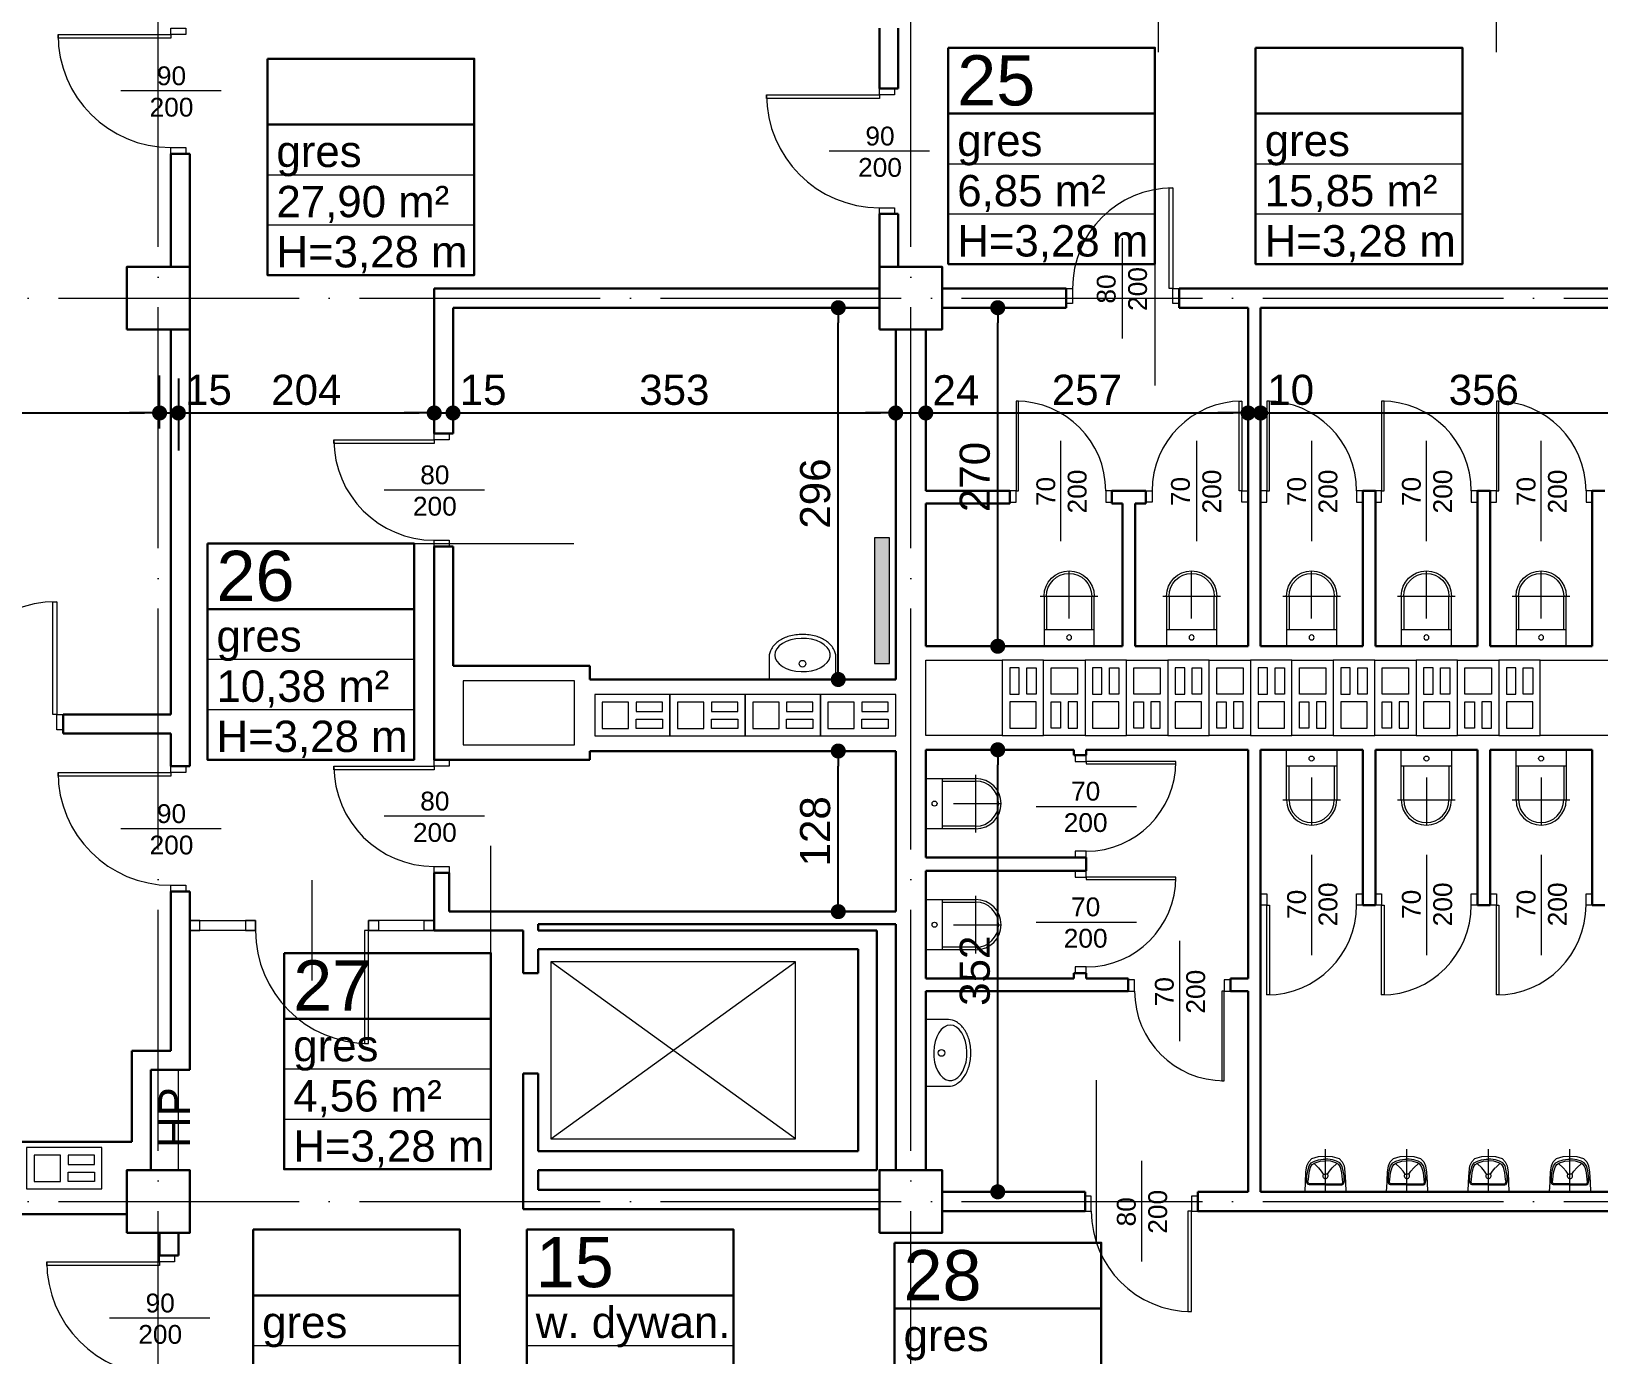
# Model space of a CAD drawing. Header units: millimetres. Extents: x 54 to 8480, y -22812 to 17434.
# Drawn here: x 2131 to 3381, y -11943 to -10889 of the extents above; entities that cross this region are included whole.
import ezdxf

# ---------------------------------------------------------------- set-up
doc = ezdxf.new("R2010")
doc.units = ezdxf.units.MM
doc.linetypes.add('ACAD_ISO04W100', pattern=[30, 24, -3, 0, -3])
doc.linetypes.add('HIDDEN', pattern=[9.525, 6.35, -3.175])
for name, color, linetype, lineweight in [('000_armatura', 7, 'Continuous', 0), ('osie', 132, 'ACAD_ISO04W100', 0), ('PLATFORMA', 7, 'Continuous', 0), ('STOLARKA', 97, 'Continuous', 0), ('tabelki', 151, 'Continuous', 0), ('wymiary', 150, 'Continuous', 0)]:
    doc.layers.add(name, color=color, linetype=linetype, lineweight=lineweight)
doc.layers.add('grzejniki', color=104, linetype='Continuous')
doc.layers.add('TABELKI PO UWAGACH', color=5, linetype='Continuous')
doc.styles.get("Standard").update_dxf_attribs({"font": 'arial.ttf'})
doc.dimstyles.new('ISO-25', dxfattribs={"dimtxt": 24, "dimasz": 12, "dimexe": 30, "dimexo": 30, "dimgap": 6, "dimtad": 1, "dimdec": 0, "dimtxsty": 'Standard', "dimblk": 'DOT', "dimcen": 2.5, "dimadec": 0, "dimazin": 0, "dimtfac": 1, "dimtdec": 0, "dimtmove": 0, "dimatfit": 3, "dimldrblk": 'DOT', "dimfxl": 1, "dimarcsym": 0})

# ---------------------------------------------------------------- blocks, each defined once
blk = doc.blocks.new('A$C13771EA7')
at = {"color": 132, "linetype": 'ACAD_ISO04W100', "lineweight": 0, "ltscale": 8}
for p, q in [((631, -2874), (631, 166)), ((1231, -2874), (1231, 166)), ((-169, -994), (3231, -994)), ((-169, -1714), (3231, -1714))]:
    blk.add_line(p, q, dxfattribs=at)
blk = doc.blocks.new('A$C72E16341')
at = {"layer": 'STOLARKA', "lineweight": 0}
blk.add_line((40.8, -40), (40.8, 40), dxfattribs=at)
for points in [[(5, 0), (7, 0), (7, 71.5), (5, 71.5)], [(0, -9), (5, -9), (5, 0), (0, 0)], [(76.5, -9), (81.5, -9), (81.5, 0), (76.5, 0)]]:
    blk.add_lwpolyline(points, close=True, dxfattribs=at)
blk.add_arc((5, 0), 71.5, 0, 90, dxfattribs=at)
at = {"layer": 'STOLARKA', "lineweight": 0, "insert": (21.2, -37.7), "char_height": 15, "width": 74.399, "attachment_point": 1, "rotation": 90}
blk.add_mtext('\\pxqc;70\\P200', dxfattribs=at)
blk = doc.blocks.new('A$C1D836454')
at = {"color": 82, "lineweight": 0}
for points in [[(0, -16.5), (60, -16.5), (60, 16.5), (0, 16.5)], [(6, -10.5), (27, -10.5), (27, 10.5), (6, 10.5)], [(33, 3), (54, 3), (54, 10.5), (33, 10.5)], [(33, -3), (54, -3), (54, -10.5), (33, -10.5)]]:
    blk.add_lwpolyline(points, close=True, dxfattribs=at)
blk = doc.blocks.new('_Dot')
at = {"color": 0, "linetype": 'ByBlock', "lineweight": -2}
blk.add_line((-0.5, 0), (-1, 0), dxfattribs=at)
at = {"color": 0, "linetype": 'ByBlock', "lineweight": 0, "const_width": 0.5}
blk.add_lwpolyline([(-0.25, 0, 1), (0.25, 0, 1)], format="xyb", close=True, dxfattribs=at)
blk = doc.blocks.new('*D612')
at = {"layer": 'Defpoints', "color": 0, "linetype": 'Continuous', "lineweight": 0}
for p in [(2233.6, -11192.9), (1641.6, -11233.3), (2233.6, -11235.3)]:
    blk.add_point(p, dxfattribs=at)
at = {"layer": 'wymiary', "color": 0, "linetype": 'Continuous', "lineweight": -2}
for p, q in [((1641.6, -11203.3), (1641.6, -11162.9)), ((2233.6, -11205.3), (2233.6, -11162.9)), ((1653.6, -11192.9), (2221.6, -11192.9))]:
    blk.add_line(p, q, dxfattribs=at)
at = {"layer": 'wymiary', "color": 0, "linetype": 'Continuous', "lineweight": -2, "xscale": 12, "yscale": 12, "zscale": 12, "rotation": 180}
blk.add_blockref('_Dot', (1641.6, -11192.9), dxfattribs=at)
at = {"layer": 'wymiary', "color": 0, "linetype": 'Continuous', "lineweight": -2, "xscale": 12, "yscale": 12, "zscale": 12}
blk.add_blockref('_Dot', (2233.6, -11192.9), dxfattribs=at)
at = {"layer": 'wymiary', "color": 0, "linetype": 'Continuous', "lineweight": 0, "insert": (1937.6, -11174.6), "char_height": 24, "attachment_point": 5}
blk.add_mtext('592', dxfattribs=at)
blk = doc.blocks.new('*D613')
at = {"layer": 'Defpoints', "color": 0, "linetype": 'Continuous', "lineweight": 0}
for p in [(2248.6, -11135.3), (2248.6, -11192.9), (2233.6, -11235.3)]:
    blk.add_point(p, dxfattribs=at)
at = {"layer": 'wymiary', "color": 0, "linetype": 'Continuous', "lineweight": -2}
for p, q in [((2233.6, -11205.3), (2233.6, -11162.9)), ((2248.6, -11165.3), (2248.6, -11222.9)), ((2221.6, -11192.9), (2209.6, -11192.9)), ((2233.6, -11192.9), (2248.6, -11192.9)), ((2260.6, -11192.9), (2272.6, -11192.9))]:
    blk.add_line(p, q, dxfattribs=at)
at = {"layer": 'wymiary', "color": 0, "linetype": 'Continuous', "lineweight": -2, "xscale": 12, "yscale": 12, "zscale": 12}
blk.add_blockref('_Dot', (2233.6, -11192.9), dxfattribs=at)
at = {"layer": 'wymiary', "color": 0, "linetype": 'Continuous', "lineweight": -2, "xscale": 12, "yscale": 12, "zscale": 12, "rotation": 180}
blk.add_blockref('_Dot', (2248.6, -11192.9), dxfattribs=at)
at = {"layer": 'wymiary', "color": 0, "linetype": 'Continuous', "lineweight": 0, "insert": (2272.6, -11174.6), "char_height": 24, "attachment_point": 5}
blk.add_mtext('15', dxfattribs=at)
blk = doc.blocks.new('*D614')
at = {"layer": 'Defpoints', "color": 0, "linetype": 'Continuous', "lineweight": 0}
for p in [(2248.6, -11135.3), (2452.6, -11192.9), (2452.6, -11192.9)]:
    blk.add_point(p, dxfattribs=at)
at = {"layer": 'wymiary', "color": 0, "linetype": 'Continuous', "lineweight": -2}
for p, q in [((2248.6, -11165.3), (2248.6, -11222.9)), ((2260.6, -11192.9), (2440.6, -11192.9))]:
    blk.add_line(p, q, dxfattribs=at)
at = {"layer": 'wymiary', "color": 0, "linetype": 'Continuous', "lineweight": -2, "xscale": 12, "yscale": 12, "zscale": 12, "rotation": 180}
blk.add_blockref('_Dot', (2248.6, -11192.9), dxfattribs=at)
at = {"layer": 'wymiary', "color": 0, "linetype": 'Continuous', "lineweight": -2, "xscale": 12, "yscale": 12, "zscale": 12}
blk.add_blockref('_Dot', (2452.6, -11192.9), dxfattribs=at)
at = {"layer": 'wymiary', "color": 0, "linetype": 'Continuous', "lineweight": 0, "insert": (2350.6, -11174.6), "char_height": 24, "attachment_point": 5}
blk.add_mtext('204', dxfattribs=at)
blk = doc.blocks.new('*D615')
at = {"layer": 'Defpoints', "color": 0, "linetype": 'Continuous', "lineweight": 0}
for p in [(2452.6, -11192.9), (2467.6, -11192.9), (2467.6, -11192.9)]:
    blk.add_point(p, dxfattribs=at)
at = {"layer": 'wymiary', "color": 0, "linetype": 'Continuous', "lineweight": -2}
for p, q in [((2440.6, -11192.9), (2428.6, -11192.9)), ((2452.6, -11192.9), (2467.6, -11192.9)), ((2479.6, -11192.9), (2491.6, -11192.9))]:
    blk.add_line(p, q, dxfattribs=at)
at = {"layer": 'wymiary', "color": 0, "linetype": 'Continuous', "lineweight": -2, "xscale": 12, "yscale": 12, "zscale": 12}
blk.add_blockref('_Dot', (2452.6, -11192.9), dxfattribs=at)
at = {"layer": 'wymiary', "color": 0, "linetype": 'Continuous', "lineweight": -2, "xscale": 12, "yscale": 12, "zscale": 12, "rotation": 180}
blk.add_blockref('_Dot', (2467.6, -11192.9), dxfattribs=at)
at = {"layer": 'wymiary', "color": 0, "linetype": 'Continuous', "lineweight": 0, "insert": (2491.6, -11174.6), "char_height": 24, "attachment_point": 5}
blk.add_mtext('15', dxfattribs=at)
blk = doc.blocks.new('*D616')
at = {"layer": 'Defpoints', "color": 0, "linetype": 'Continuous', "lineweight": 0}
for p in [(2467.6, -11192.9), (2820.6, -11192.9), (2820.6, -11192.9)]:
    blk.add_point(p, dxfattribs=at)
at = {"layer": 'wymiary', "color": 0, "linetype": 'Continuous', "lineweight": -2}
blk.add_line((2479.6, -11192.9), (2808.6, -11192.9), dxfattribs=at)
at = {"layer": 'wymiary', "color": 0, "linetype": 'Continuous', "lineweight": -2, "xscale": 12, "yscale": 12, "zscale": 12, "rotation": 180}
blk.add_blockref('_Dot', (2467.6, -11192.9), dxfattribs=at)
at = {"layer": 'wymiary', "color": 0, "linetype": 'Continuous', "lineweight": -2, "xscale": 12, "yscale": 12, "zscale": 12}
blk.add_blockref('_Dot', (2820.6, -11192.9), dxfattribs=at)
at = {"layer": 'wymiary', "color": 0, "linetype": 'Continuous', "lineweight": 0, "insert": (2644.1, -11174.6), "char_height": 24, "attachment_point": 5}
blk.add_mtext('353', dxfattribs=at)
blk = doc.blocks.new('*D617')
at = {"layer": 'Defpoints', "color": 0, "linetype": 'Continuous', "lineweight": 0}
for p in [(2820.6, -11192.9), (2844.6, -11192.9), (2844.6, -11192.9)]:
    blk.add_point(p, dxfattribs=at)
at = {"layer": 'wymiary', "color": 0, "linetype": 'Continuous', "lineweight": -2}
for p, q in [((2808.6, -11192.9), (2796.6, -11192.9)), ((2820.6, -11192.9), (2844.6, -11192.9)), ((2856.6, -11192.9), (2868.6, -11192.9))]:
    blk.add_line(p, q, dxfattribs=at)
at = {"layer": 'wymiary', "color": 0, "linetype": 'Continuous', "lineweight": -2, "xscale": 12, "yscale": 12, "zscale": 12}
blk.add_blockref('_Dot', (2820.6, -11192.9), dxfattribs=at)
at = {"layer": 'wymiary', "color": 0, "linetype": 'Continuous', "lineweight": -2, "xscale": 12, "yscale": 12, "zscale": 12, "rotation": 180}
blk.add_blockref('_Dot', (2844.6, -11192.9), dxfattribs=at)
at = {"layer": 'wymiary', "color": 0, "linetype": 'Continuous', "lineweight": 0, "insert": (2868.6, -11174.8), "char_height": 24, "attachment_point": 5}
blk.add_mtext('24', dxfattribs=at)
blk = doc.blocks.new('*D618')
at = {"layer": 'Defpoints', "color": 0, "linetype": 'Continuous', "lineweight": 0}
for p in [(2844.6, -11192.9), (3101.6, -11192.9), (3101.6, -11192.9)]:
    blk.add_point(p, dxfattribs=at)
at = {"layer": 'wymiary', "color": 0, "linetype": 'Continuous', "lineweight": -2}
blk.add_line((2856.6, -11192.9), (3089.6, -11192.9), dxfattribs=at)
at = {"layer": 'wymiary', "color": 0, "linetype": 'Continuous', "lineweight": -2, "xscale": 12, "yscale": 12, "zscale": 12, "rotation": 180}
blk.add_blockref('_Dot', (2844.6, -11192.9), dxfattribs=at)
at = {"layer": 'wymiary', "color": 0, "linetype": 'Continuous', "lineweight": -2, "xscale": 12, "yscale": 12, "zscale": 12}
blk.add_blockref('_Dot', (3101.6, -11192.9), dxfattribs=at)
at = {"layer": 'wymiary', "color": 0, "linetype": 'Continuous', "lineweight": 0, "insert": (2973.1, -11174.6), "char_height": 24, "attachment_point": 5}
blk.add_mtext('257', dxfattribs=at)
blk = doc.blocks.new('*D619')
at = {"layer": 'Defpoints', "color": 0, "linetype": 'Continuous', "lineweight": 0}
for p in [(3101.6, -11192.9), (3111.6, -11192.9), (3111.6, -11192.9)]:
    blk.add_point(p, dxfattribs=at)
at = {"layer": 'wymiary', "color": 0, "linetype": 'Continuous', "lineweight": -2}
for p, q in [((3089.6, -11192.9), (3077.6, -11192.9)), ((3101.6, -11192.9), (3111.6, -11192.9)), ((3123.6, -11192.9), (3135.6, -11192.9))]:
    blk.add_line(p, q, dxfattribs=at)
at = {"layer": 'wymiary', "color": 0, "linetype": 'Continuous', "lineweight": -2, "xscale": 12, "yscale": 12, "zscale": 12}
blk.add_blockref('_Dot', (3101.6, -11192.9), dxfattribs=at)
at = {"layer": 'wymiary', "color": 0, "linetype": 'Continuous', "lineweight": -2, "xscale": 12, "yscale": 12, "zscale": 12, "rotation": 180}
blk.add_blockref('_Dot', (3111.6, -11192.9), dxfattribs=at)
at = {"layer": 'wymiary', "color": 0, "linetype": 'Continuous', "lineweight": 0, "insert": (3135.6, -11174.6), "char_height": 24, "attachment_point": 5}
blk.add_mtext('10', dxfattribs=at)
blk = doc.blocks.new('*D620')
at = {"layer": 'Defpoints', "color": 0, "linetype": 'Continuous', "lineweight": 0}
for p in [(3111.6, -11192.9), (3467.6, -11192.9), (3467.6, -11229.3)]:
    blk.add_point(p, dxfattribs=at)
at = {"layer": 'wymiary', "color": 0, "linetype": 'Continuous', "lineweight": -2}
for p, q in [((3467.6, -11199.3), (3467.6, -11162.9)), ((3123.6, -11192.9), (3455.6, -11192.9))]:
    blk.add_line(p, q, dxfattribs=at)
at = {"layer": 'wymiary', "color": 0, "linetype": 'Continuous', "lineweight": -2, "xscale": 12, "yscale": 12, "zscale": 12, "rotation": 180}
blk.add_blockref('_Dot', (3111.6, -11192.9), dxfattribs=at)
at = {"layer": 'wymiary', "color": 0, "linetype": 'Continuous', "lineweight": -2, "xscale": 12, "yscale": 12, "zscale": 12}
blk.add_blockref('_Dot', (3467.6, -11192.9), dxfattribs=at)
at = {"layer": 'wymiary', "color": 0, "linetype": 'Continuous', "lineweight": 0, "insert": (3289.6, -11174.6), "char_height": 24, "attachment_point": 5}
blk.add_mtext('356', dxfattribs=at)
blk = doc.blocks.new('*D787')
at = {"layer": 'Defpoints', "color": 0, "linetype": 'Continuous', "lineweight": 0}
for p in [(2857.6, -11461.3), (2902, -11461.3), (2857.6, -11813.6)]:
    blk.add_point(p, dxfattribs=at)
at = {"layer": 'wymiary', "color": 0, "linetype": 'Continuous', "lineweight": -2}
for p, q in [((2887.6, -11461.3), (2932, -11461.3)), ((2902, -11801.6), (2902, -11473.3)), ((2887.6, -11813.6), (2932, -11813.6))]:
    blk.add_line(p, q, dxfattribs=at)
at = {"layer": 'wymiary', "color": 0, "linetype": 'Continuous', "lineweight": -2, "xscale": 12, "yscale": 12, "zscale": 12}
for p, rotation in [((2902, -11461.3), 90), ((2902, -11813.6), 270)]:
    blk.add_blockref('_Dot', p, dxfattribs=dict(at, rotation=rotation))
at = {"layer": 'wymiary', "color": 0, "linetype": 'Continuous', "lineweight": 0, "insert": (2883.8, -11637.4), "char_height": 24, "attachment_point": 5, "rotation": 90}
blk.add_mtext('352', dxfattribs=at)
blk = doc.blocks.new('*D788')
at = {"layer": 'Defpoints', "color": 0, "linetype": 'Continuous', "lineweight": 0}
for p in [(2857.6, -11109), (2902, -11109), (2844.6, -11378.8)]:
    blk.add_point(p, dxfattribs=at)
at = {"layer": 'wymiary', "color": 0, "linetype": 'Continuous', "lineweight": -2}
for p, q in [((2887.6, -11109), (2932, -11109)), ((2902, -11366.8), (2902, -11121)), ((2874.6, -11378.8), (2932, -11378.8))]:
    blk.add_line(p, q, dxfattribs=at)
at = {"layer": 'wymiary', "color": 0, "linetype": 'Continuous', "lineweight": -2, "xscale": 12, "yscale": 12, "zscale": 12}
for p, rotation in [((2902, -11109), 90), ((2902, -11378.8), 270)]:
    blk.add_blockref('_Dot', p, dxfattribs=dict(at, rotation=rotation))
at = {"layer": 'wymiary', "color": 0, "linetype": 'Continuous', "lineweight": 0, "insert": (2883.8, -11243.9), "char_height": 24, "attachment_point": 5, "rotation": 90}
blk.add_mtext('270', dxfattribs=at)
blk = doc.blocks.new('*D789')
at = {"layer": 'Defpoints', "color": 0, "linetype": 'Continuous', "lineweight": 0}
for p in [(2774.8, -11462.3), (2820.6, -11462.3), (2820.6, -11590.3)]:
    blk.add_point(p, dxfattribs=at)
at = {"layer": 'wymiary', "color": 0, "linetype": 'Continuous', "lineweight": -2}
for p, q in [((2790.6, -11462.3), (2744.8, -11462.3)), ((2774.8, -11578.3), (2774.8, -11474.3)), ((2790.6, -11590.3), (2744.8, -11590.3))]:
    blk.add_line(p, q, dxfattribs=at)
at = {"layer": 'wymiary', "color": 0, "linetype": 'Continuous', "lineweight": -2, "xscale": 12, "yscale": 12, "zscale": 12}
for p, rotation in [((2774.8, -11462.3), 90), ((2774.8, -11590.3), 270)]:
    blk.add_blockref('_Dot', p, dxfattribs=dict(at, rotation=rotation))
at = {"layer": 'wymiary', "color": 0, "linetype": 'Continuous', "lineweight": 0, "insert": (2756.5, -11526.3), "char_height": 24, "attachment_point": 5, "rotation": 90}
blk.add_mtext('128', dxfattribs=at)
blk = doc.blocks.new('*D790')
at = {"layer": 'Defpoints', "color": 0, "linetype": 'Continuous', "lineweight": 0}
for p in [(2774.8, -11109), (2807.6, -11109), (2820.6, -11405.3)]:
    blk.add_point(p, dxfattribs=at)
at = {"layer": 'wymiary', "color": 0, "linetype": 'Continuous', "lineweight": -2}
for p, q in [((2777.6, -11109), (2744.8, -11109)), ((2774.8, -11393.3), (2774.8, -11121)), ((2790.6, -11405.3), (2744.8, -11405.3))]:
    blk.add_line(p, q, dxfattribs=at)
at = {"layer": 'wymiary', "color": 0, "linetype": 'Continuous', "lineweight": -2, "xscale": 12, "yscale": 12, "zscale": 12}
for p, rotation in [((2774.8, -11109), 90), ((2774.8, -11405.3), 270)]:
    blk.add_blockref('_Dot', p, dxfattribs=dict(at, rotation=rotation))
at = {"layer": 'wymiary', "color": 0, "linetype": 'Continuous', "lineweight": 0, "insert": (2756.5, -11257.1), "char_height": 24, "attachment_point": 5, "rotation": 90}
blk.add_mtext('296', dxfattribs=at)
blk = doc.blocks.new('A$C508466D2')
at = {"layer": 'grzejniki', "linetype": 'Continuous', "lineweight": 0}
blk.add_hatch(color=256, dxfattribs=at).paths.add_polyline_path([(-50, -12), (50, -12), (50, 0), (-50, 0)])
blk.add_lwpolyline([(-50, -12), (50, -12), (50, 0), (-50, 0)], close=True, dxfattribs=at)
blk = doc.blocks.new('wc_1')
for p, q in [((20, 22), (20, 60)), ((43, 40), (-3, 40))]:
    blk.add_line(p, q)
for points in [[(40, 40), (40, 0), (0, 0), (0, 40)], [(2, 13), (2, 40)], [(38, 40), (38, 13)]]:
    blk.add_lwpolyline(points)
blk.add_lwpolyline([(0, 0), (0, 13), (40, 13), (40, 0)], close=True)
blk.add_circle((20, 7), 2)
for radius in [20, 18]:
    blk.add_arc((20, 40), radius, 0, 180)
blk = doc.blocks.new('A$C4F134952')
for p, q in [((0, 26.6), (-18, 26.6)), ((0, -26.6), (0, 26.6)), ((-18, -26.6), (0, -26.6))]:
    blk.add_line(p, q)
blk.add_lwpolyline([(-18, 26.6, 0.138474), (-24.4, 24.8, 0.107069), (-30.7, 18.8, 0.080452), (-34.5, 10.6, 0.068264), (-35.9, 0, 0.068264), (-34.5, -10.6, 0.080452), (-30.7, -18.8, 0.107069), (-24.4, -24.8, 0.138474), (-18, -26.6, 0.138474)], format="xyb")
at = {"flags": 128}
blk.add_lwpolyline([(-19.5, -22.2), (-17, -21.8), (-14.6, -20.6), (-12.4, -18.6), (-10.4, -16), (-8.8, -12.9), (-7.5, -9.2), (-6.7, -5.2), (-6.3, -1), (-6.4, 3.2), (-7, 7.3), (-8.1, 11.1), (-9.5, 14.5), (-11.4, 17.4), (-13.5, 19.7), (-15.8, 21.3), (-18.3, 22.1), (-20.8, 22.1), (-23.3, 21.3), (-25.6, 19.7), (-27.7, 17.4), (-29.6, 14.5), (-31, 11.1), (-32.1, 7.3), (-32.7, 3.2), (-32.8, -1), (-32.4, -5.2), (-31.6, -9.2), (-30.3, -12.9), (-28.7, -16), (-26.7, -18.6), (-24.5, -20.6), (-22.1, -21.8)], close=True, dxfattribs=at)
blk.add_circle((-12.6, 0), 2.66)
blk = doc.blocks.new('A$C098B3351')
at = {"linetype": 'HIDDEN'}
blk.add_line((0.163, 0.285), (0.163, -0.056), dxfattribs=at)
for p, q in [((0.009, 0.189), (0.005, 0.162)), ((0.014, 0.211), (0.009, 0.189)), ((0.018, 0.221), (0.014, 0.211)), ((0.014, 0.211), (0.014, 0.188)), ((0.014, 0.188), (0.014, 0.157)), ((0.014, 0.157), (0.021, 0.118)), ((0.023, 0.227), (0.018, 0.221)), ((0.032, 0.23), (0.023, 0.227)), ((0.026, 0.217), (0.023, 0.207)), ((0.023, 0.207), (0.026, 0.187)), ((0.032, 0.221), (0.026, 0.217)), ((0.026, 0.187), (0.032, 0.134)), ((0.163, 0.23), (0.032, 0.23)), ((0.163, 0.221), (0.032, 0.221)), ((0.032, 0.134), (0.043, 0.089)), ((0.147, 0.144), (0.131, 0.12)), ((0.147, 0.144), (0.163, 0.144)), ((0.163, 0.23), (0.293, 0.23)), ((0.163, 0.221), (0.293, 0.221)), ((0.178, 0.144), (0.163, 0.144)), ((0.178, 0.144), (0.194, 0.12)), ((0.293, 0.134), (0.282, 0.089)), ((0.293, 0.23), (0.302, 0.227)), ((0.293, 0.221), (0.299, 0.217)), ((0.299, 0.187), (0.293, 0.134)), ((0.299, 0.217), (0.302, 0.207)), ((0.302, 0.207), (0.299, 0.187)), ((0.302, 0.227), (0.307, 0.221)), ((0.311, 0.157), (0.304, 0.118)), ((0.307, 0.221), (0.311, 0.211)), ((0.311, 0.211), (0.311, 0.188)), ((0.311, 0.211), (0.316, 0.189)), ((0.311, 0.188), (0.311, 0.157)), ((0.316, 0.189), (0.32, 0.162)), ((0.021, 0.118), (0.031, 0.078)), ((0.031, 0.078), (0.049, 0.055)), ((0.043, 0.089), (0.057, 0.068)), ((0.049, 0.055), (0.074, 0.04)), ((0.057, 0.068), (0.079, 0.053)), ((0.108, 0.093), (0.071, 0.059)), ((0.074, 0.04), (0.107, 0.03)), ((0.079, 0.053), (0.12, 0.04)), ((0.107, 0.03), (0.144, 0.025)), ((0.131, 0.12), (0.109, 0.094)), ((0.12, 0.04), (0.163, 0.038)), ((0.144, 0.025), (0.163, 0.024)), ((0.205, 0.04), (0.163, 0.038)), ((0.181, 0.025), (0.163, 0.024)), ((0.218, 0.03), (0.181, 0.025)), ((0.194, 0.12), (0.216, 0.094)), ((0.246, 0.053), (0.205, 0.04)), ((0.217, 0.093), (0.254, 0.059)), ((0.251, 0.04), (0.218, 0.03)), ((0.268, 0.068), (0.246, 0.053)), ((0.276, 0.055), (0.251, 0.04)), ((0.282, 0.089), (0.268, 0.068)), ((0.294, 0.078), (0.276, 0.055)), ((0.304, 0.118), (0.294, 0.078))]:
    blk.add_line(p, q)
blk.add_lwpolyline([(0, 0.285), (0.325, 0.285), (0.322, 0.207), (0.318, 0.129), (0.311, 0.079), (0.296, 0.045), (0.271, 0.02), (0.217, 0.003), (0.163, 0), (0.108, 0.003), (0.054, 0.02), (0.029, 0.045), (0.014, 0.079), (0.007, 0.129), (0.003, 0.207)], close=True)
for start, end in [(90, 222.641), (317.359, 90), (317.359, 90)]:
    blk.add_arc((0.163, 0.158), 0.0214, start, end)

msp = doc.modelspace()

# ---------------------------------------------------------------- linework, layer by layer
at = {"lineweight": 30}
for p, q in [((2807.6, -10886.3), (2807.6, -10934.3)), ((2822.6, -10886.3), (2822.6, -10934.3)), ((2807.6, -10934.3), (2822.6, -10934.3)), ((2807.6, -11034.3), (2807.6, -11076.3)), ((2807.6, -11034.3), (2822.6, -11034.3)), ((2822.6, -11034.3), (2822.6, -11076.3)), ((2452.6, -11093.6), (2452.6, -11209.3)), ((2807.6, -11093.6), (2452.6, -11093.6)), ((2857.6, -11093.6), (2956.6, -11093.6)), ((2956.6, -11109), (2956.6, -11093.6)), ((3046.6, -11093.6), (3407.6, -11093.6)), ((3046.6, -11109), (3046.6, -11093.6)), ((2467.6, -11109), (2467.6, -11209.3)), ((2807.6, -11109), (2467.6, -11109)), ((2857.6, -11109), (2956.6, -11109)), ((3046.6, -11109), (3101.6, -11109)), ((3101.6, -11109), (3101.6, -11378.8)), ((3111.6, -11109), (3407.6, -11109)), ((3111.6, -11109), (3111.6, -11378.8)), ((2820.6, -11126.3), (2820.6, -11405.3)), ((2844.6, -11126.3), (2844.6, -11255)), ((2452.6, -11209.3), (2452.6, -11209.3)), ((2452.6, -11209.3), (2467.6, -11209.3)), ((2464.6, -11209.3), (2464.6, -11209.3)), ((2844.6, -11255), (2911.6, -11255)), ((2911.6, -11255), (2911.6, -11265)), ((2993.1, -11255), (3020.1, -11255)), ((2993.1, -11255), (2993.1, -11265)), ((3020.1, -11255), (3020.1, -11265)), ((3193.1, -11255), (3203.1, -11255)), ((3193.1, -11255), (3193.1, -11378.8)), ((3203.1, -11255), (3203.1, -11378.8)), ((3284.6, -11255), (3294.6, -11255)), ((3284.6, -11255), (3284.6, -11378.8)), ((3294.6, -11255), (3294.6, -11378.8)), ((3376.1, -11255), (3386.1, -11255)), ((3376.1, -11255), (3376.1, -11378.8)), ((2844.6, -11265), (2844.6, -11378.8)), ((2844.6, -11265), (2844.6, -11378.8)), ((2844.6, -11265), (2911.6, -11265)), ((2993.1, -11265), (3001.6, -11265)), ((3001.6, -11265), (3001.6, -11378.8)), ((3011.6, -11265), (3020.1, -11265)), ((3011.6, -11265), (3011.6, -11378.8)), ((2452.6, -11299.3), (2452.6, -11469.3)), ((2452.6, -11299.3), (2467.6, -11299.3)), ((2467.6, -11299.3), (2467.6, -11394.3)), ((2844.6, -11378.8), (3001.6, -11378.8)), ((3011.6, -11378.8), (3101.6, -11378.8)), ((3111.6, -11378.8), (3193.1, -11378.8)), ((3203.1, -11378.8), (3284.6, -11378.8)), ((3294.6, -11378.8), (3376.1, -11378.8)), ((2467.6, -11394.3), (2576.6, -11394.3)), ((2576.6, -11405.3), (2576.6, -11394.3)), ((2576.6, -11405.3), (2820.6, -11405.3)), ((2156.6, -11433.3), (2242.6, -11433.3)), ((2156.6, -11448.3), (2242.6, -11448.3)), ((2452.6, -11469.3), (2523.6, -11469.3)), ((2523.6, -11469.3), (2523.6, -11469.3)), ((2523.6, -11469.3), (2535.6, -11469.3)), ((2535.6, -11469.3), (2535.6, -11469.3)), ((2535.6, -11469.3), (2576.6, -11469.3)), ((2576.6, -11462.3), (2820.6, -11462.3)), ((2576.6, -11469.3), (2576.6, -11462.3)), ((2820.6, -11462.3), (2820.6, -11590.3)), ((2844.6, -11461.3), (2962.6, -11461.3)), ((2844.6, -11461.3), (2844.6, -11547.1)), ((2962.6, -11465.6), (2962.6, -11461.3)), ((2972.6, -11465.6), (2962.6, -11465.6)), ((2972.6, -11461.3), (3101.6, -11461.3)), ((2972.6, -11465.6), (2972.6, -11461.3)), ((3101.6, -11643.6), (3101.6, -11461.3)), ((3111.6, -11813.6), (3111.6, -11461.3)), ((3111.6, -11461.3), (3193.1, -11461.3)), ((3193.1, -11585.1), (3193.1, -11461.3)), ((3203.1, -11461.3), (3284.6, -11461.3)), ((3203.1, -11585.1), (3203.1, -11461.3)), ((3284.6, -11585.1), (3284.6, -11461.3)), ((3294.6, -11461.3), (3376.1, -11461.3)), ((3294.6, -11585.1), (3294.6, -11461.3)), ((3376.1, -11585.1), (3376.1, -11461.3)), ((2242.6, -11474.3), (2257.6, -11474.3)), ((2972.6, -11547.1), (2844.6, -11547.1)), ((2972.6, -11557.8), (2972.6, -11547.1)), ((2452.6, -11559.3), (2452.6, -11605.3)), ((2452.6, -11559.3), (2464.6, -11559.3)), ((2464.6, -11559.3), (2464.6, -11590.3)), ((2844.6, -11557.8), (2844.6, -11643.6)), ((2972.6, -11557.8), (2844.6, -11557.8)), ((3193.1, -11585.1), (3203.1, -11585.1)), ((3284.6, -11585.1), (3294.6, -11585.1)), ((3376.1, -11585.1), (3386.1, -11585.1)), ((2820.6, -11590.3), (2464.6, -11590.3)), ((2523.6, -11605.3), (2452.6, -11605.3)), ((2820.6, -11600.3), (2535.6, -11600.3)), ((2805.6, -11605.3), (2535.6, -11605.3)), ((2805.6, -11605.3), (2805.6, -11796.3)), ((2820.6, -11600.3), (2820.6, -11796.3)), ((2535.6, -11620.3), (2535.6, -11639.3)), ((2790.6, -11620.3), (2535.6, -11620.3)), ((2790.6, -11620.3), (2790.6, -11781.3)), ((2523.6, -11639.3), (2535.6, -11639.3)), ((2844.6, -11643.6), (2962.6, -11643.6)), ((2962.6, -11643.6), (2962.6, -11639.3)), ((2972.6, -11639.3), (2962.6, -11639.3)), ((2972.6, -11643.6), (2972.6, -11639.3)), ((2972.6, -11643.6), (3006.1, -11643.6)), ((3006.1, -11653.6), (3006.1, -11643.6)), ((3087.6, -11643.6), (3101.6, -11643.6)), ((3087.6, -11653.6), (3087.6, -11643.6)), ((2844.6, -11653.6), (2844.6, -11796.3)), ((2844.6, -11653.6), (3006.1, -11653.6)), ((3087.6, -11653.6), (3101.6, -11653.6)), ((3101.6, -11813.6), (3101.6, -11653.6)), ((2211.6, -11701.3), (2211.6, -11773.8)), ((2211.6, -11701.3), (2242.6, -11701.3)), ((2226.6, -11716.3), (2226.6, -11796.3)), ((2226.6, -11716.3), (2257.6, -11716.3)), ((2523.6, -11719.3), (2523.6, -11827.3)), ((2523.6, -11719.3), (2535.6, -11719.3)), ((2535.6, -11719.3), (2535.6, -11781.3)), ((2211.6, -11773.8), (1944.6, -11773.8)), ((2790.6, -11781.3), (2535.6, -11781.3)), ((2805.6, -11796.3), (2535.6, -11796.3)), ((2535.6, -11796.3), (2535.6, -11811.9)), ((2807.6, -11811.9), (2535.6, -11811.9)), ((2857.6, -11813.6), (2971.6, -11813.6)), ((2971.6, -11829), (2971.6, -11813.6)), ((3061.6, -11813.6), (3101.6, -11813.6)), ((3061.6, -11829), (3061.6, -11813.6)), ((3111.6, -11813.6), (3407.6, -11813.6)), ((1657.6, -11831.3), (2207.6, -11831.3)), ((2807.6, -11827.3), (2523.6, -11827.3)), ((2857.6, -11829), (2971.6, -11829)), ((3061.6, -11829), (3407.6, -11829)), ((2233.6, -11846.3), (2233.6, -11864.3)), ((2248.6, -11846.3), (2248.6, -11864.3)), ((2233.6, -11864.3), (2248.6, -11864.3))]:
    msp.add_line(p, q, dxfattribs=at)
at = {"color": 7, "lineweight": 30}
for p, q in [((2242.6, -10986.3), (2242.6, -11076.3)), ((2242.6, -10986.3), (2257.6, -10986.3)), ((2257.6, -10986.3), (2257.6, -11076.3)), ((2242.6, -11126.3), (2242.6, -11433.3)), ((2257.6, -11126.3), (2257.6, -11474.3)), ((2156.6, -11433.3), (2156.6, -11448.3)), ((2242.6, -11448.3), (2242.6, -11474.3)), ((2242.6, -11574.3), (2257.6, -11574.3)), ((2242.6, -11574.3), (2242.6, -11701.3)), ((2257.6, -11574.3), (2257.6, -11716.3)), ((2523.6, -11639.3), (2523.6, -11605.3)), ((2535.6, -11605.3), (2535.6, -11600.3))]:
    msp.add_line(p, q, dxfattribs=at)
at = {"lineweight": 0}
for p, q in [((2545.6, -11771.3), (2740.6, -11630.3)), ((2740.6, -11771.3), (2545.6, -11630.3))]:
    msp.add_line(p, q, dxfattribs=at)
at = {"lineweight": 30}
for points in [[(2207.6, -11126.3), (2257.6, -11126.3), (2257.6, -11076.3), (2207.6, -11076.3)], [(2807.6, -11126.3), (2857.6, -11126.3), (2857.6, -11076.3), (2807.6, -11076.3)], [(2807.6, -11126.3), (2857.6, -11126.3), (2857.6, -11076.3), (2807.6, -11076.3)], [(2207.6, -11846.3), (2257.6, -11846.3), (2257.6, -11796.3), (2207.6, -11796.3)], [(2807.6, -11846.3), (2857.6, -11846.3), (2857.6, -11796.3), (2807.6, -11796.3)], [(2807.6, -11846.3), (2857.6, -11846.3), (2857.6, -11796.3), (2807.6, -11796.3)]]:
    msp.add_lwpolyline(points, close=True, dxfattribs=at)
at = {"color": 82, "lineweight": 0}
for points in [[(2844.6, -11390), (2905.6, -11390), (2905.6, -11450), (2844.6, -11450)], [(3334.6, -11390), (3427.6, -11390), (3427.6, -11450), (3334.6, -11450)], [(2475.6, -11457.3), (2564.6, -11457.3), (2564.6, -11406.3), (2475.6, -11406.3)]]:
    msp.add_lwpolyline(points, close=True, dxfattribs=at)
at = {"lineweight": 0}
msp.add_lwpolyline([(2545.6, -11771.3), (2740.6, -11771.3), (2740.6, -11630.3), (2545.6, -11630.3)], close=True, dxfattribs=at)
at = {"layer": 'PLATFORMA', "color": 1, "linetype": 'Continuous', "lineweight": 0}
msp.add_lwpolyline([(2248.6, -11716.3), (2226.6, -11716.3), (2226.6, -11796.3), (2248.6, -11796.3)], close=True, dxfattribs=at)
at = {"layer": 'STOLARKA', "lineweight": 0}
for p, q in [((3030.1, -10905.3), (3030.1, -10825.3)), ((3299.6, -10905.3), (3299.6, -10825.3)), ((2282.6, -10936.3), (2202.6, -10936.3)), ((2847.6, -10984.3), (2767.6, -10984.3)), ((3001.6, -11133.6), (3001.6, -11053.6)), ((3060.8, -11295), (3060.8, -11215)), ((2492.6, -11254.3), (2412.6, -11254.3)), ((2492.6, -11514.3), (2412.6, -11514.3)), ((2282.6, -11524.3), (2202.6, -11524.3)), ((3152.3, -11545.1), (3152.3, -11625.1)), ((3243.8, -11545.1), (3243.8, -11625.1)), ((3335.3, -11545.1), (3335.3, -11625.1)), ((2355.1, -11565.3), (2355.1, -11645.3)), ((3046.8, -11613.6), (3046.8, -11693.6)), ((3016.6, -11789), (3016.6, -11869)), ((2273.6, -11914.3), (2193.6, -11914.3))]:
    msp.add_line(p, q, dxfattribs=at)
for points in [[(2242.6, -10891.3), (2242.6, -10894.3), (2152.6, -10894.3), (2152.6, -10891.3)], [(2254.6, -10886.3), (2254.6, -10891.3), (2242.6, -10891.3), (2242.6, -10886.3)], [(2819.6, -10934.3), (2819.6, -10939.3), (2807.6, -10939.3), (2807.6, -10934.3)], [(2807.6, -10939.3), (2807.6, -10942.3), (2717.6, -10942.3), (2717.6, -10939.3)], [(2254.6, -10981.3), (2254.6, -10986.3), (2242.6, -10986.3), (2242.6, -10981.3)], [(3041.6, -11093.6), (3038.6, -11093.6), (3038.6, -11013.6), (3041.6, -11013.6)], [(2819.6, -11029.3), (2819.6, -11034.3), (2807.6, -11034.3), (2807.6, -11029.3)], [(2961.6, -11105.6), (2956.6, -11105.6), (2956.6, -11093.6), (2961.6, -11093.6)], [(3046.6, -11105.6), (3041.6, -11105.6), (3041.6, -11093.6), (3046.6, -11093.6)], [(3096.6, -11255), (3094.6, -11255), (3094.6, -11183.5), (3096.6, -11183.5)], [(2464.6, -11209.3), (2464.6, -11214.3), (2452.6, -11214.3), (2452.6, -11209.3)], [(2452.6, -11214.3), (2452.6, -11217.3), (2372.6, -11217.3), (2372.6, -11214.3)], [(3025.1, -11264), (3020.1, -11264), (3020.1, -11255), (3025.1, -11255)], [(3101.6, -11264), (3096.6, -11264), (3096.6, -11255), (3101.6, -11255)], [(2464.6, -11294.3), (2464.6, -11299.3), (2452.6, -11299.3), (2452.6, -11294.3)], [(2151.6, -11433.3), (2148.6, -11433.3), (2148.6, -11343.3), (2151.6, -11343.3)], [(2156.6, -11445.3), (2151.6, -11445.3), (2151.6, -11433.3), (2156.6, -11433.3)], [(2464.6, -11469.3), (2464.6, -11474.3), (2452.6, -11474.3), (2452.6, -11469.3)], [(2242.6, -11479.3), (2242.6, -11482.3), (2152.6, -11482.3), (2152.6, -11479.3)], [(2254.6, -11474.3), (2254.6, -11479.3), (2242.6, -11479.3), (2242.6, -11474.3)], [(2452.6, -11474.3), (2452.6, -11477.3), (2372.6, -11477.3), (2372.6, -11474.3)], [(2464.6, -11554.3), (2464.6, -11559.3), (2452.6, -11559.3), (2452.6, -11554.3)], [(2254.6, -11569.3), (2254.6, -11574.3), (2242.6, -11574.3), (2242.6, -11569.3)], [(3111.6, -11576.1), (3116.6, -11576.1), (3116.6, -11585.1), (3111.6, -11585.1)], [(3116.6, -11585.1), (3118.6, -11585.1), (3118.6, -11656.6), (3116.6, -11656.6)], [(3188.1, -11576.1), (3193.1, -11576.1), (3193.1, -11585.1), (3188.1, -11585.1)], [(3203.1, -11576.1), (3208.1, -11576.1), (3208.1, -11585.1), (3203.1, -11585.1)], [(3208.1, -11585.1), (3210.1, -11585.1), (3210.1, -11656.6), (3208.1, -11656.6)], [(3279.6, -11576.1), (3284.6, -11576.1), (3284.6, -11585.1), (3279.6, -11585.1)], [(3294.6, -11576.1), (3299.6, -11576.1), (3299.6, -11585.1), (3294.6, -11585.1)], [(3299.6, -11585.1), (3301.6, -11585.1), (3301.6, -11656.6), (3299.6, -11656.6)], [(3371.1, -11576.1), (3376.1, -11576.1), (3376.1, -11585.1), (3371.1, -11585.1)], [(2257.6, -11605.3), (2265.6, -11605.3), (2265.6, -11597.3), (2257.6, -11597.3)], [(2257.6, -11597.3), (2310.1, -11597.3), (2310.1, -11605.3), (2257.6, -11605.3)], [(2302.1, -11605.3), (2310.1, -11605.3), (2310.1, -11597.3), (2302.1, -11597.3)], [(2408.1, -11605.3), (2400.1, -11605.3), (2400.1, -11597.3), (2408.1, -11597.3)], [(2452.6, -11597.3), (2400.1, -11597.3), (2400.1, -11605.3), (2452.6, -11605.3)], [(2452.6, -11605.3), (2444.6, -11605.3), (2444.6, -11597.3), (2452.6, -11597.3)], [(2400.1, -11605.3), (2397.1, -11605.3), (2397.1, -11695.3), (2400.1, -11695.3)], [(3011.1, -11644.6), (3006.1, -11644.6), (3006.1, -11653.6), (3011.1, -11653.6)], [(3087.6, -11644.6), (3082.6, -11644.6), (3082.6, -11653.6), (3087.6, -11653.6)], [(3082.6, -11653.6), (3080.6, -11653.6), (3080.6, -11725.1), (3082.6, -11725.1)], [(2976.6, -11817), (2971.6, -11817), (2971.6, -11829), (2976.6, -11829)], [(3061.6, -11817), (3056.6, -11817), (3056.6, -11829), (3061.6, -11829)], [(3056.6, -11829), (3053.6, -11829), (3053.6, -11909), (3056.6, -11909)], [(2233.6, -11869.3), (2233.6, -11872.3), (2143.6, -11872.3), (2143.6, -11869.3)], [(2245.6, -11864.3), (2245.6, -11869.3), (2233.6, -11869.3), (2233.6, -11864.3)]]:
    msp.add_lwpolyline(points, close=True, dxfattribs=at)
for centre, radius, start, end in [((2242.6, -10891.3), 90, 180, 270), ((2807.6, -10939.3), 90, 180, 270), ((3041.6, -11093.6), 80, 90, 180), ((3096.6, -11255), 71.5, 90, 180), ((2452.6, -11214.3), 80, 180, 270), ((2151.6, -11433.3), 90, 90, 180), ((2242.6, -11479.3), 90, 180, 270), ((2452.6, -11474.3), 80, 180, 270), ((3116.6, -11585.1), 71.5, 270, 0), ((3208.1, -11585.1), 71.5, 270, 0), ((3299.6, -11585.1), 71.5, 270, 0), ((2400.1, -11605.3), 90, 180, 270), ((3082.6, -11653.6), 71.5, 180, 270), ((3056.6, -11829), 80, 180, 270), ((2233.6, -11869.3), 90, 180, 270)]:
    msp.add_arc(centre, radius, start, end, dxfattribs=at)
at = {"layer": 'TABELKI PO UWAGACH', "color": 30, "linetype": 'Continuous', "lineweight": 30}
for p, q in [((2862.5, -10954.3), (3027.3, -10954.3)), ((3107.6, -10954.3), (3272.5, -10954.3)), ((2319.6, -10963), (2484.5, -10963)), ((2271.7, -11349.2), (2436.6, -11349.2)), ((2332.9, -11675.6), (2497.8, -11675.6)), ((2308.2, -11896.1), (2473.1, -11896.1)), ((2526.4, -11896.1), (2691.3, -11896.1)), ((2819.6, -11906.5), (2984.5, -11906.5))]:
    msp.add_line(p, q, dxfattribs=at)
at = {"layer": 'TABELKI PO UWAGACH', "color": 30, "linetype": 'Continuous', "lineweight": 0}
for p, q in [((2862.5, -10994.3), (3027.3, -10994.3)), ((3107.6, -10994.3), (3272.5, -10994.3)), ((2319.6, -11003), (2484.5, -11003)), ((2862.5, -11034.3), (3027.3, -11034.3)), ((3107.6, -11034.3), (3272.5, -11034.3)), ((2319.6, -11043), (2484.5, -11043)), ((3027.3, -11074.3), (3027.3, -11171)), ((2436.6, -11296.8), (2564, -11296.8)), ((2271.7, -11389.2), (2436.6, -11389.2)), ((2271.7, -11429.2), (2436.6, -11429.2)), ((2497.8, -11623.3), (2497.8, -11537.9)), ((2332.9, -11715.6), (2497.8, -11715.6)), ((2980.7, -11854.2), (2980.7, -11724.6)), ((2332.9, -11755.6), (2497.8, -11755.6)), ((2308.2, -11936.1), (2473.1, -11936.1)), ((2526.4, -11936.1), (2691.3, -11936.1))]:
    msp.add_line(p, q, dxfattribs=at)
at = {"layer": 'TABELKI PO UWAGACH', "color": 30, "linetype": 'Continuous', "lineweight": 30}
for points in [[(2319.6, -10910.6), (2484.5, -10910.6), (2484.5, -11083), (2319.6, -11083)], [(2862.5, -10901.9), (3027.3, -10901.9), (3027.3, -11074.3), (2862.5, -11074.3)], [(3107.6, -10901.9), (3272.5, -10901.9), (3272.5, -11074.3), (3107.6, -11074.3)], [(2271.7, -11296.8), (2436.6, -11296.8), (2436.6, -11469.2), (2271.7, -11469.2)], [(2332.9, -11623.3), (2497.8, -11623.3), (2497.8, -11795.6), (2332.9, -11795.6)], [(2308.2, -11843.7), (2473.1, -11843.7), (2473.1, -12016.1), (2308.2, -12016.1)], [(2526.4, -11843.7), (2691.3, -11843.7), (2691.3, -12016.1), (2526.4, -12016.1)], [(2819.6, -11854.2), (2984.5, -11854.2), (2984.5, -12026.5), (2819.6, -12026.5)]]:
    msp.add_lwpolyline(points, close=True, dxfattribs=at)

# ---------------------------------------------------------------- block references
at = {"lineweight": 30}
for p in [(2911.6, -11255), (3111.6, -11255), (3203.1, -11255), (3294.6, -11255)]:
    msp.add_blockref('A$C72E16341', p, dxfattribs=at)
at = {"color": 7, "lineweight": 30, "rotation": 90}
for p in [(2922.1, -11450), (2988.1, -11450), (3054.1, -11450), (3120.1, -11450), (3186.1, -11450), (3252.1, -11450), (3318.1, -11450)]:
    msp.add_blockref('A$C1D836454', p, dxfattribs=at)
at = {"color": 7, "lineweight": 30, "xscale": -1, "rotation": 90}
for p in [(2955.1, -11390), (3021.1, -11390), (3087.1, -11390), (3153.1, -11390), (3219.1, -11390), (3285.1, -11390)]:
    msp.add_blockref('A$C1D836454', p, dxfattribs=at)
at = {"color": 7, "lineweight": 30}
for p in [(2580.6, -11433.8), (2640.6, -11433.8), (2700.6, -11433.8), (2760.6, -11433.8), (2127.6, -11794.8)]:
    msp.add_blockref('A$C1D836454', p, dxfattribs=at)
at = {"lineweight": 30, "rotation": 270}
for p in [(2972.6, -11465.6), (2972.6, -11557.8)]:
    msp.add_blockref('A$C72E16341', p, dxfattribs=at)
at = {"layer": '000_armatura', "xscale": -1}
for p in [(2978.9, -11378.8), (3076.6, -11378.8), (3172.3, -11378.8), (3263.8, -11378.8), (3355.3, -11378.8)]:
    msp.add_blockref('wc_1', p, dxfattribs=at)
at = {"layer": '000_armatura'}
for name, p, rotation in [('A$C4F134952', (2746.3, -11405.3), 270), ('wc_1', (3172.3, -11461.3), 180), ('wc_1', (3263.8, -11461.3), 180), ('wc_1', (3355.3, -11461.3), 180), ('wc_1', (2844.6, -11484.2), 270), ('wc_1', (2844.6, -11580.7), 270), ('A$C4F134952', (2844.6, -11702.9), 180)]:
    msp.add_blockref(name, p, dxfattribs=dict(at, rotation=rotation))
at = {"layer": '000_armatura', "xscale": 100, "yscale": 100, "zscale": 100, "rotation": 180}
for p in [(3179.6, -11785.1), (3244.6, -11785.1), (3309.6, -11785.1), (3374.6, -11785.1)]:
    msp.add_blockref('A$C098B3351', p, dxfattribs=at)
at = {"layer": 'grzejniki', "linetype": 'Continuous', "lineweight": 0, "rotation": 90}
msp.add_blockref('A$C508466D2', (2803.6, -11342.5), dxfattribs=at)
at = {"layer": 'osie', "lineweight": 30}
msp.add_blockref('A$C13771EA7', (1601.6, -10107.3), dxfattribs=at)

# ---------------------------------------------------------------- texts
at = {"layer": 'STOLARKA', "lineweight": 0, "char_height": 15, "width": 74.399, "attachment_point": 3}
for s, insert in [('\\pxqc;90\\P200', (2280.3, -10916.7)), ('\\pxqc;90\\P200', (2845.3, -10964.7)), ('\\pxqc;80\\P200', (2490.3, -11234.7)), ('\\pxqc;80\\P200', (2490.3, -11494.7)), ('\\pxqc;90\\P200', (2280.3, -11504.7)), ('\\pxqc;90\\P200', (2271.3, -11894.7))]:
    msp.add_mtext(s, dxfattribs=dict(at, insert=insert))
at = {"layer": 'STOLARKA', "lineweight": 0, "char_height": 15, "width": 74.399, "rotation": 90}
for s, insert, attachment_point in [('\\pxqc;80\\P200', (3021.2, -11131.3), 7), ('\\pxqc;70\\P200', (3080.4, -11292.7), 7), ('\\pxqc;70\\P200', (3132.8, -11547.3), 3), ('\\pxqc;70\\P200', (3224.3, -11547.3), 3), ('\\pxqc;70\\P200', (3315.8, -11547.3), 3), ('\\pxqc;70\\P200', (3027.3, -11691.3), 1), ('\\pxqc;80\\P200', (2997, -11866.7), 1)]:
    msp.add_mtext(s, dxfattribs=dict(at, insert=insert, attachment_point=attachment_point))
at = {"layer": 'tabelki', "color": 5, "linetype": 'Continuous', "lineweight": 0, "attachment_point": 1}
for s, insert, char_height, width in [('\\pxql;25', (2869.7, -10907.8), 40, 47.056), ('\\pxql;gres', (2869.7, -10963.2), 25, 194.396), ('\\pxql;gres', (3114.9, -10963.2), 25, 194.396), ('\\pxql;gres', (2326.8, -10971.9), 25, 194.396), ('\\pxql;6,85 m²', (2869.7, -11003.2), 25, 160.906), ('\\pxql;15,85 m²', (3114.9, -11003.2), 25, 160.906), ('\\pxql;27,90 m²', (2326.8, -11011.9), 25, 160.906), ('\\pxql;H=3,28 m', (2869.7, -11043.2), 25, 182.523), ('\\pxql;H=3,28 m', (3114.9, -11043.2), 25, 182.523), ('\\pxql;H=3,28 m', (2326.8, -11051.9), 25, 182.523), ('\\pxql;26', (2279, -11302.7), 40, 47.056), ('\\pxql;gres', (2279, -11358.1), 25, 194.396), ('\\pxql;10,38 m²', (2279, -11398.1), 25, 160.906), ('\\pxql;H=3,28 m', (2279, -11438.1), 25, 182.523), ('\\pxql;27', (2340.2, -11629.1), 40, 47.056), ('\\pxql;gres', (2340.2, -11684.6), 25, 194.396), ('\\pxql;4,56 m²', (2340.2, -11724.6), 25, 160.906), ('\\pxql;H=3,28 m', (2340.2, -11764.6), 25, 182.523), ('\\pxql;15', (2533.6, -11849.6), 40, 47.056), ('\\pxql;28', (2826.9, -11860), 40, 47.056), ('\\pxql;gres', (2315.4, -11905), 25, 194.396), ('\\pxql;w. dywan.', (2533.6, -11905), 25, 194.396), ('\\pxql;gres', (2826.9, -11915.5), 25, 194.396)]:
    msp.add_mtext(s, dxfattribs=dict(at, insert=insert, char_height=char_height, width=width))
at = {"layer": 'tabelki', "color": 5, "linetype": 'Continuous', "lineweight": 0, "insert": (2232.8, -11778.7), "char_height": 25, "width": 194.396, "attachment_point": 1, "rotation": 90}
msp.add_mtext('\\pxql;{\\C1;HP}', dxfattribs=at)

# ---------------------------------------------------------------- dimensions: what is measured, and where the dimension line sits
at = {"layer": 'wymiary', "linetype": 'Continuous', "lineweight": 0}
for base, p1, p2, picture, middle in [((2774.8, -11109), (2820.6, -11405.3), (2807.6, -11109), '*D790', (2756.5, -11257.1)), ((2902, -11109), (2844.6, -11378.8), (2857.6, -11109), '*D788', (2883.8, -11243.9)), ((2774.8, -11462.3), (2820.6, -11590.3), (2820.6, -11462.3), '*D789', (2756.5, -11526.3)), ((2902, -11461.3), (2857.6, -11813.6), (2857.6, -11461.3), '*D787', (2883.8, -11637.4))]:
    dim = msp.add_linear_dim(base=base, p1=p1, p2=p2, angle=90, dimstyle='ISO-25', dxfattribs=at)
    dim.commit()
    dim.dimension.update_dxf_attribs({"geometry": picture, "text_midpoint": middle})
for base, p1, p2, picture, middle in [((2248.6, -11192.9), (2233.6, -11235.3), (2248.6, -11135.3), '*D613', (2272.6, -11192.9)), ((2467.6, -11192.9), (2452.6, -11192.9), (2467.6, -11192.9), '*D615', (2491.6, -11192.9)), ((2844.6, -11192.9), (2820.6, -11192.9), (2844.6, -11192.9), '*D617', (2868.6, -11192.9)), ((3111.6, -11192.9), (3101.6, -11192.9), (3111.6, -11192.9), '*D619', (3135.6, -11192.9))]:
    dim = msp.add_linear_dim(base=base, p1=p1, p2=p2, dimstyle='ISO-25', override={"dimtmove": 1}, dxfattribs=at)
    dim.commit()
    dim.dimension.update_dxf_attribs({"geometry": picture, "text_midpoint": middle, "dimtype": 160})
for base, p1, p2, picture, middle in [((2452.6, -11192.9), (2248.6, -11135.3), (2452.6, -11192.9), '*D614', (2350.6, -11174.6)), ((2820.6, -11192.9), (2467.6, -11192.9), (2820.6, -11192.9), '*D616', (2644.1, -11174.6)), ((3101.6, -11192.9), (2844.6, -11192.9), (3101.6, -11192.9), '*D618', (2973.1, -11174.6)), ((3467.6, -11192.9), (3111.6, -11192.9), (3467.6, -11229.3), '*D620', (3289.6, -11174.6))]:
    dim = msp.add_linear_dim(base=base, p1=p1, p2=p2, dimstyle='ISO-25', override={"dimtmove": 1}, dxfattribs=at)
    dim.commit()
    dim.dimension.update_dxf_attribs({"geometry": picture, "text_midpoint": middle})
dim = msp.add_linear_dim(base=(2233.6, -11192.9), p1=(1641.6, -11233.3), p2=(2233.6, -11235.3), dimstyle='ISO-25', dxfattribs=at)
dim.commit()
dim.dimension.update_dxf_attribs({"geometry": '*D612', "text_midpoint": (1937.6, -11174.6)})

doc.saveas('drawing.dxf')
